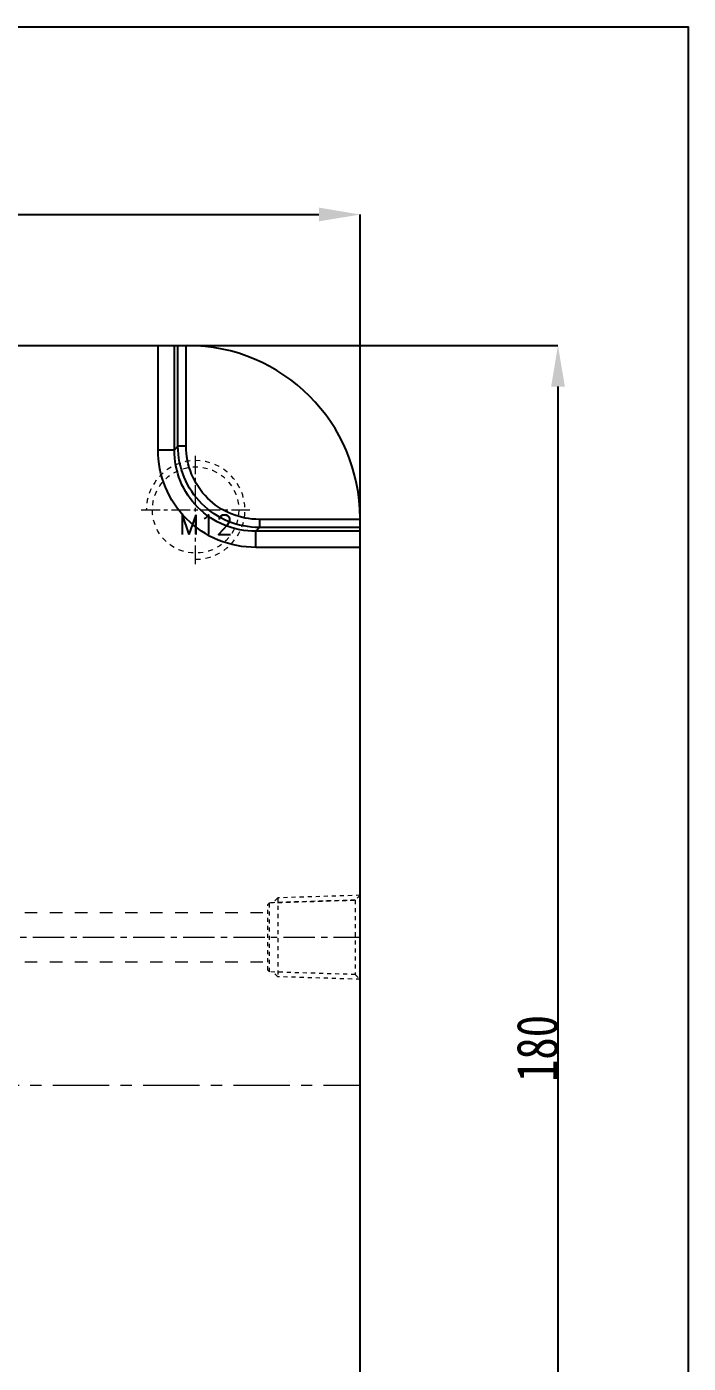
# Model space of a CAD drawing. Header units: millimetres. Extents: x -1495 to -116, y -3881 to 1305.
# Drawn here: x -596.3 to -515.8, y -1649.5 to -1486.9 of the extents above; entities that cross this region are included whole.
import ezdxf

# ---------------------------------------------------------------- set-up
doc = ezdxf.new("R2010")
doc.units = ezdxf.units.MM
doc.header["$LTSCALE"] = 16.335
doc.header["$PDMODE"] = 3
doc.header["$PDSIZE"] = 0.3125
doc.linetypes.add('CENTER', pattern=[0.6, 0.375, -0.075, 0.075, -0.075])
doc.linetypes.add('HIDDEN', pattern=[0.2, 0.1, -0.1])
doc.layers.get('0').update_dxf_attribs({"linetype": 'CONTINUOUS'})
doc.layers.get('Defpoints').update_dxf_attribs({"linetype": 'CONTINUOUS'})
for name, color, linetype, lineweight in [('center', 1, 'CENTER', 9), ('cool', 153, 'HIDDEN', 9), ('screw', 33, 'CONTINUOUS', 13)]:
    doc.layers.add(name, color=color, linetype=linetype, lineweight=lineweight)
doc.styles.get("Standard").update_dxf_attribs({"font": 'txt', "width": 0.8})
doc.styles.add('TXT', font='txt.shx', dxfattribs={"bigfont": 'gbcbig.shx'})
doc.dimstyles.new('副本 ISO-25-1', dxfattribs={"dimtxt": 5, "dimasz": 5, "dimexe": 0, "dimexo": 0, "dimgap": 0, "dimtad": 1, "dimtxsty": 'Standard', "dimcen": 0, "dimclrd": 4, "dimclre": 4, "dimclrt": 6, "dimazin": 0, "dimtfac": 1, "dimtofl": 0, "dimtmove": 0, "dimatfit": 3, "dimfxl": 0, "dimarcsym": 0})

# ---------------------------------------------------------------- blocks, each defined once
blk = doc.blocks.new('cool_jt_f11')
at = {"layer": 'cool', "ltscale": 0.3}
for p, q in [((0, 5.11), (0.58, 4.53)), ((0, 5.11), (10, 4.8)), ((0.58, 4.53), (0.58, -4.53)), ((11, 4.21), (0.58, 4.53)), ((0.58, 4.53), (11, 4.21)), ((10, 4.8), (10.58, 4.22)), ((10, 4.8), (10, -4.8)), ((11.21, 4), (11, 4.21)), ((11, -4.21), (11, 4.21)), ((11.21, -4), (11.21, 4)), ((0.58, -4.53), (0, -5.11)), ((0, -5.11), (10, -4.8)), ((0.58, -4.53), (11, -4.21)), ((10, -4.8), (10.58, -4.22)), ((11, -4.21), (11.21, -4))]:
    blk.add_line(p, q, dxfattribs=at)
blk = doc.blocks.new('*D689')
at = {"color": 4, "linetype": 'Continuous', "lineweight": -2}
for p, q in [((-735.74, -1559.32), (-735.74, -1509.75)), ((-730.74, -1509.75), (-560.74, -1509.75)), ((-555.74, -1559.32), (-555.74, -1509.75))]:
    blk.add_line(p, q, dxfattribs=at)
at = {"color": 4}
for points in [[(-730.74, -1508.91), (-730.74, -1510.58), (-735.74, -1509.75)], [(-560.74, -1508.91), (-560.74, -1510.58), (-555.74, -1509.75)]]:
    blk.add_solid(points, dxfattribs=at)
at = {"layer": 'Defpoints', "color": 0}
for p in [(-555.74, -1509.75), (-735.74, -1559.32), (-555.74, -1559.32)]:
    blk.add_point(p, dxfattribs=at)
at = {"color": 6, "insert": (-652.65, -1507.25), "char_height": 5, "attachment_point": 5}
blk.add_mtext('180', dxfattribs=at)
blk = doc.blocks.new('*D690')
at = {"color": 4, "linetype": 'Continuous', "lineweight": -2}
for p, q in [((-590.61, -1525.69), (-531.68, -1525.69)), ((-531.68, -1530.69), (-531.68, -1700.69)), ((-592.63, -1705.69), (-531.68, -1705.69))]:
    blk.add_line(p, q, dxfattribs=at)
at = {"color": 4}
for points in [[(-532.51, -1530.69), (-530.84, -1530.69), (-531.68, -1525.69)], [(-532.51, -1700.69), (-530.84, -1700.69), (-531.68, -1705.69)]]:
    blk.add_solid(points, dxfattribs=at)
at = {"layer": 'Defpoints', "color": 0}
for p in [(-590.61, -1525.69), (-592.63, -1705.69), (-531.68, -1705.69)]:
    blk.add_point(p, dxfattribs=at)
at = {"color": 6, "insert": (-534.18, -1611.22), "char_height": 5, "attachment_point": 5, "rotation": 90}
blk.add_mtext('180', dxfattribs=at)
blk = doc.blocks.new('screw_m12_g')
at = {"layer": 'screw', "color": 1, "linetype": 'CENTER', "ltscale": 0.373186}
for p, q in [((0, -6.6), (0, 6.6)), ((-6.6, 0), (6.6, 0))]:
    blk.add_line(p, q, dxfattribs=at)
at = {"layer": 'screw', "color": 33, "linetype": 'HIDDEN', "ltscale": 0.373186}
blk.add_circle((0, 0), 5.25, dxfattribs=at)
at = {"layer": 'screw', "color": 92, "linetype": 'HIDDEN', "ltscale": 0.373186}
blk.add_arc((0, 0), 6, 270, 180, dxfattribs=at)
at = {"layer": 'screw', "color": 6, "style": 'TXT'}
blk.add_text('M12', height=2.4, dxfattribs=at).set_placement((-2.04, -3))

msp = doc.modelspace()

# ---------------------------------------------------------------- linework, layer by layer
at = {"color": 7, "linetype": 'Continuous'}
for p, q in [((-714.744, -1525.694), (-576.744, -1525.694)), ((-580.307, -1538.374), (-580.307, -1525.694)), ((-578.327, -1538.374), (-578.327, -1525.694)), ((-577.888, -1537.935), (-577.888, -1525.694)), ((-576.897, -1537.935), (-576.897, -1525.694)), ((-577.888, -1537.935), (-578.327, -1538.374)), ((-576.897, -1537.935), (-577.888, -1537.935)), ((-580.307, -1538.374), (-578.327, -1538.374)), ((-567.985, -1547.837), (-568.424, -1548.277)), ((-567.985, -1546.847), (-567.985, -1547.837)), ((-555.744, -1546.847), (-567.985, -1546.847)), ((-555.744, -1547.837), (-567.985, -1547.837)), ((-555.744, -1684.694), (-555.744, -1546.694)), ((-568.424, -1550.257), (-568.424, -1548.277)), ((-555.744, -1548.277), (-568.424, -1548.277)), ((-555.744, -1550.257), (-568.424, -1550.257))]:
    msp.add_line(p, q, dxfattribs=at)
msp.add_lwpolyline([(-875.216, -1486.901), (-515.838, -1486.901), (-515.838, -1769.066), (-875.216, -1769.066)], close=True)
msp.add_arc((-576.744, -1546.694), 21, 0, 90, dxfattribs=at)
for points, knots in [([(-567.985, -1547.837), (-569.273, -1547.835), (-571.877, -1547.323), (-575.173, -1545.124), (-577.373, -1541.827), (-577.885, -1539.223), (-577.888, -1537.935)], [0, 0, 0, 0, 0.2499995, 0.4999588, 0.7499332, 1, 1, 1, 1]), ([(-567.985, -1546.847), (-569.145, -1546.847), (-571.491, -1546.391), (-574.462, -1544.413), (-576.441, -1541.442), (-576.897, -1539.095), (-576.897, -1537.935)], [0, 0, 0, 0, 0.2500095, 0.4999586, 0.749923, 1, 1, 1, 1]), ([(-568.424, -1550.257), (-569.971, -1550.257), (-573.1, -1549.65), (-577.061, -1547.011), (-579.7, -1543.049), (-580.307, -1539.921), (-580.307, -1538.374)], [0, 0, 0, 0, 0.2500244, 0.4999899, 0.7499655, 1, 1, 1, 1]), ([(-568.424, -1548.277), (-569.715, -1548.282), (-572.328, -1547.786), (-575.639, -1545.589), (-577.836, -1542.278), (-578.332, -1539.665), (-578.327, -1538.374)], [0, 0, 0, 0, 0.2500088, 0.4999898, 0.7499811, 1, 1, 1, 1])]:
    msp.add_open_spline(points, degree=3, knots=knots, dxfattribs=at)
at = {"layer": 'center', "color": 1, "linetype": 'CENTER', "ltscale": 1.119559}
msp.add_line((-735.744, -1615.694), (-555.744, -1615.694), dxfattribs=at)
at = {"layer": 'cool', "ltscale": 0.932966}
for p, q in [((-724.534, -1594.694), (-566.954, -1594.694)), ((-724.534, -1600.694), (-566.954, -1600.694))]:
    msp.add_line(p, q, dxfattribs=at)
at = {"layer": 'cool', "color": 1, "linetype": 'CENTER', "ltscale": 0.621977}
msp.add_line((-735.744, -1597.694), (-555.744, -1597.694), dxfattribs=at)

# ---------------------------------------------------------------- block references
at = {"layer": 'cool', "ltscale": 0.932966, "xscale": -1}
msp.add_blockref('cool_jt_f11', (-555.744, -1597.694), dxfattribs=at)
at = {"layer": 'screw'}
msp.add_blockref('screw_m12_g', (-575.744, -1545.694), dxfattribs=at)

# ---------------------------------------------------------------- dimensions: what is measured, and where the dimension line sits
dim = msp.add_linear_dim(base=(-555.744, -1509.745), p1=(-735.744, -1559.32), p2=(-555.744, -1559.32), dimstyle='副本 ISO-25-1', override={"dimfxl": 1.25, "dimarcsym": 1})
dim.commit()
dim.dimension.update_dxf_attribs({"geometry": '*D689', "text_midpoint": (-652.647, -1509.745), "dimtype": 160})
dim = msp.add_linear_dim(base=(-531.678, -1705.694), p1=(-590.612, -1525.694), p2=(-592.632, -1705.694), angle=90, dimstyle='副本 ISO-25-1', override={"dimfxl": 1.25, "dimarcsym": 1})
dim.commit()
dim.dimension.update_dxf_attribs({"geometry": '*D690', "text_midpoint": (-531.678, -1611.219), "dimtype": 160})

doc.saveas('drawing.dxf')
